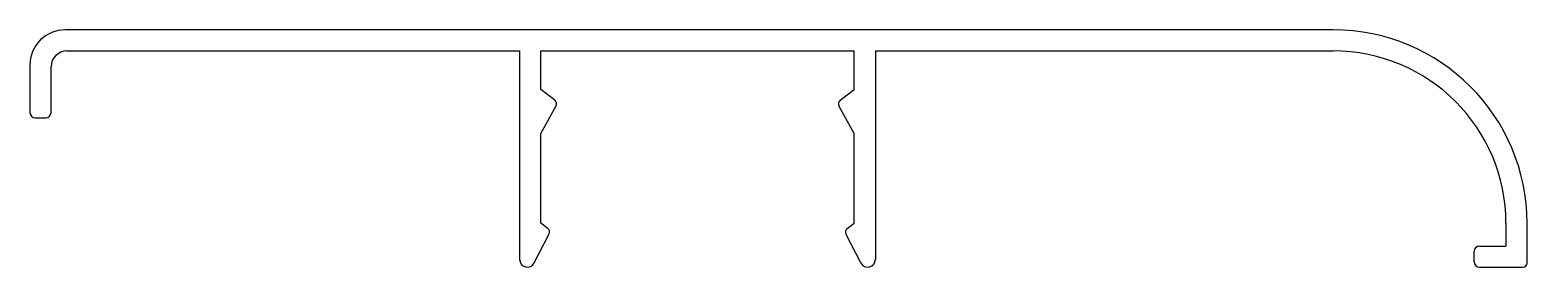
# Model space of a CAD drawing. Extents: x 2399.5 to 2484.5, y 1720.2 to 1733.7.
import ezdxf

# ---------------------------------------------------------------- set-up
doc = ezdxf.new("R2010")
doc.units = 0
doc.layers.get('0').update_dxf_attribs({"linetype": 'CONTINUOUS'})

msp = doc.modelspace()

# ---------------------------------------------------------------- linework, layer by layer
for p, q in [((2473.485, 1733.654), (2401.485, 1733.654)), ((2401.585, 1732.454), (2427.285, 1732.454)), ((2427.285, 1732.454), (2427.285, 1720.592)), ((2428.485, 1732.454), (2446.285, 1732.454)), ((2428.485, 1730.254), (2428.485, 1732.454)), ((2446.285, 1730.254), (2446.285, 1732.454)), ((2447.485, 1732.454), (2447.485, 1720.592)), ((2447.485, 1732.454), (2473.485, 1732.454)), ((2399.485, 1731.654), (2399.485, 1728.954)), ((2400.685, 1728.954), (2400.685, 1731.554)), ((2429.285, 1729.654), (2428.485, 1730.254)), ((2445.485, 1729.654), (2446.285, 1730.254)), ((2428.485, 1727.754), (2429.354, 1729.334)), ((2446.285, 1727.754), (2445.416, 1729.334)), ((2399.785, 1728.654), (2400.385, 1728.654)), ((2428.485, 1722.654), (2428.485, 1727.754)), ((2446.285, 1722.654), (2446.285, 1727.754)), ((2428.885, 1722.354), (2428.485, 1722.654)), ((2445.885, 1722.354), (2446.285, 1722.654)), ((2483.285, 1722.654), (2483.285, 1721.354)), ((2484.485, 1720.404), (2484.485, 1722.654)), ((2428.113, 1720.393), (2428.957, 1722.04)), ((2446.657, 1720.393), (2445.812, 1722.04)), ((2481.785, 1721.354), (2483.285, 1721.354)), ((2481.485, 1720.454), (2481.485, 1721.054)), ((2481.785, 1720.154), (2484.235, 1720.154))]:
    msp.add_line(p, q)
for centre, radius, start, end in [((2401.485, 1731.654), 2, 90, 180.00001), ((2473.485, 1722.654), 11, 0, 90), ((2401.585, 1731.554), 0.9, 90, 179.99999), ((2473.485, 1722.654), 9.8, 0, 90), ((2399.785, 1728.954), 0.3, 180.00001, 270), ((2400.385, 1728.954), 0.3, 270, 0), ((2429.135, 1729.454), 0.25, 331.18036, 53.1301), ((2445.635, 1729.454), 0.25, 126.8699, 208.81964), ((2428.735, 1722.154), 0.25, 332.85558, 53.1301), ((2446.035, 1722.154), 0.25, 126.8699, 207.14442), ((2481.785, 1721.054), 0.3, 90.00001, 180), ((2427.723, 1720.592), 0.438, 180, 332.85558), ((2447.047, 1720.592), 0.438, 207.14442, 360), ((2481.785, 1720.454), 0.3, 180.00001, 270), ((2484.235, 1720.404), 0.25, 270, 0)]:
    msp.add_arc(centre, radius, start, end)

doc.saveas('drawing.dxf')
